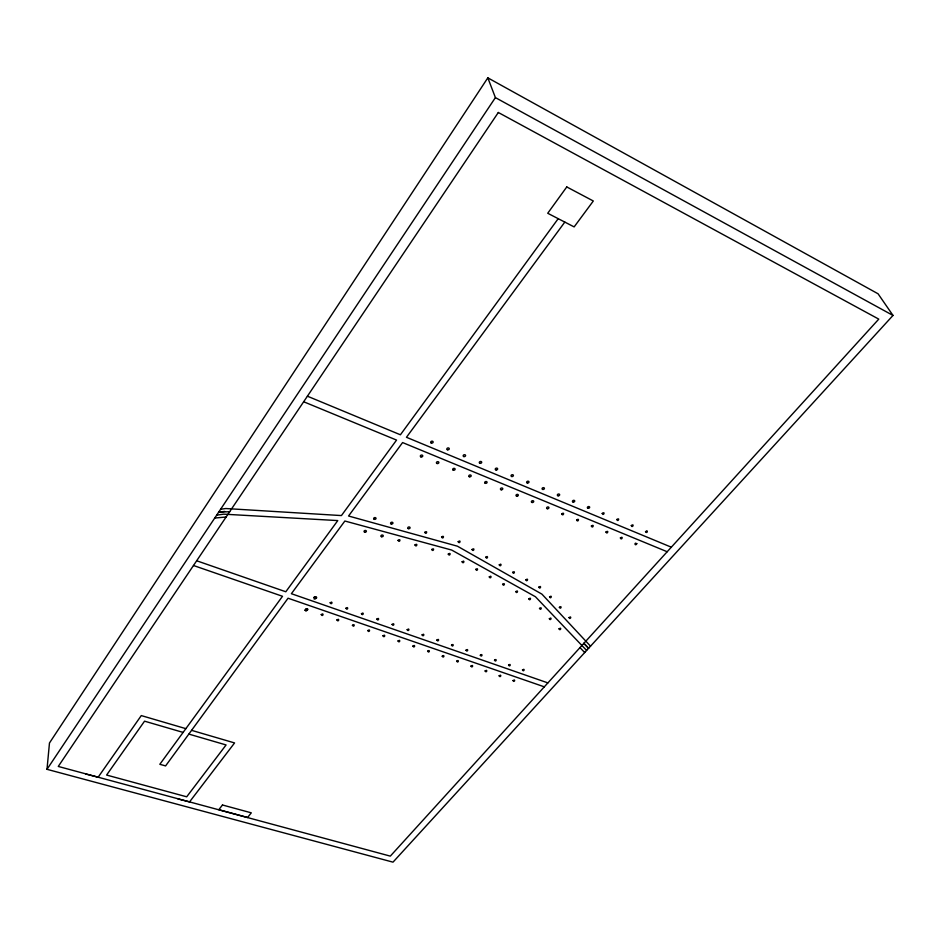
<?xml version="1.0" encoding="UTF-8"?>
<svg xmlns="http://www.w3.org/2000/svg" width="940" height="940" viewBox="0 0 940 940"><rect width="100%" height="100%" fill="white"/><g stroke="black" fill="none" stroke-linecap="round" stroke-linejoin="round"><path stroke-width="1.41" d="M47 769.32L49.468 743.011L487.825 77.844L878.077 293.797L893 315.44L393.002 862.156L47 769.32L495.404 97.607L487.825 77.844M314.665 597.593C318.495 597.652 312.985 600.801 314.148 597.84C314.818 595.466 318.731 597.781 315.44 598.31M313.784 597.429L314.877 596.747L315.993 597.288M558.207 218.679L400.416 434.785L307.415 396.198M193.487 565.504L282.505 596.289L159.824 764.302L165.593 765.912L288.063 598.216L544.307 686.834M564.811 222.087L406.456 437.288L671.325 547.197M306.875 610.178C310.235 609.202 304.619 607.463 306.064 609.99M214.743 518.034L226.117 517.012M218.703 512.1L229.677 511.724M216.682 515.144L223.626 514.157L337.777 520.584L285.807 591.765L196.672 560.769M218.597 512.265L224.613 511.419M220.618 509.245L225.812 508.528L341.431 515.578L396.551 440.085L303.667 401.756M306.276 608.662L307.145 609.39M85.81 774.031L98.136 777.216L141.282 715.587L185.862 728.653M177.907 798.906L189.551 801.902L234.577 742.929L191.689 730.368M183.112 732.413L144.548 721.168L106.608 775.053L186.696 796.803L226.082 744.95L188.928 734.116M547.891 682.898L291.388 593.704L344.863 521.019L451.682 550.053L535.436 596.736L586.619 650.445M667.189 551.745L402.59 442.564L348.552 516.013L457.404 546.187L541.922 594.139L590.532 646.168M495.404 97.607L893 315.44M579.98 647.613L584.715 652.536M583.916 643.289L588.628 648.259M583.822 643.383L588.522 648.365M636.803 543.673C634.958 547.08 633.795 541.511 636.803 543.673M645.522 531.735C647.672 534.519 648.236 528.597 645.522 531.735M304.971 610.119C306.64 613.232 308.144 607.581 304.971 610.119M321.233 614.56C322.878 617.639 324.394 612.046 321.233 614.56M330.163 602.787C331.785 605.9 333.348 600.237 330.163 602.787M336.908 619.954C338.518 623.009 340.069 617.451 336.908 619.954M345.885 608.274C347.483 611.364 349.069 605.748 345.885 608.274M352.43 625.3C354.004 628.32 355.567 622.809 352.43 625.3M361.442 613.702C363.016 616.769 364.614 611.2 361.442 613.702M367.775 630.576C369.326 633.584 370.912 628.108 367.775 630.576M376.846 619.084C378.373 622.116 380.007 616.593 376.846 619.084M398.043 540.371C399.582 543.696 401.392 537.68 398.043 540.371M382.968 635.816C384.484 638.789 386.105 633.36 382.968 635.816M392.086 624.407C393.59 627.415 395.235 621.928 392.086 624.407M414.963 544.953C416.467 548.267 418.312 542.286 414.963 544.953M398.008 640.986C399.5 643.935 401.133 638.554 398.008 640.986M424.762 532.357C426.267 535.706 428.147 529.655 424.762 532.357M407.161 629.671C408.642 632.655 410.31 627.215 407.161 629.671M431.73 549.501C433.199 552.779 435.067 546.857 431.73 549.501M412.895 646.109C414.352 649.047 416.021 643.689 412.895 646.109M441.589 536.987C443.057 540.312 444.961 534.308 441.589 536.987M422.084 634.888C423.541 637.861 425.244 632.432 422.084 634.888M448.262 554.095C449.696 557.361 451.599 551.463 448.262 554.095M427.63 651.185C429.063 654.076 430.731 648.788 427.63 651.185M458.18 541.675C459.613 544.977 461.552 539.019 458.18 541.675M436.877 640.046C438.287 642.972 440.002 637.625 436.877 640.046M462.092 561.791C463.514 565.011 465.418 559.183 462.092 561.791M442.223 656.202C443.621 659.081 445.313 653.829 442.223 656.202M472.045 549.501C473.443 552.755 475.405 546.857 472.045 549.501M451.494 645.145C452.892 648.059 454.631 642.749 451.494 645.145M475.757 569.393C477.144 572.577 479.071 566.808 475.757 569.393M456.664 661.173C458.038 664.028 459.754 658.811 456.664 661.173M485.733 557.22C487.108 560.44 489.082 554.612 485.733 557.22M465.981 650.21C467.345 653.089 469.095 647.813 465.981 650.21M489.27 576.89C490.621 580.039 492.56 574.328 489.27 576.89M470.964 666.096C472.303 668.916 474.042 663.746 470.964 666.096M499.257 564.834C500.609 568.03 502.583 562.249 499.257 564.834M480.316 655.215C481.656 658.07 483.43 652.842 480.316 655.215M502.606 584.292C503.934 587.406 505.885 581.754 502.606 584.292M485.111 670.972C486.438 673.769 488.189 668.634 485.111 670.972M512.617 572.366C513.933 575.515 515.931 569.805 512.617 572.366M494.511 660.174C495.815 663.005 497.613 657.812 494.511 660.174M515.766 591.613C517.071 594.691 519.033 589.098 515.766 591.613M525.801 579.804C527.093 582.929 529.103 577.266 525.801 579.804M499.128 675.801C500.421 678.574 502.195 673.475 499.128 675.801M508.564 665.073C509.844 667.882 511.654 662.735 508.564 665.073M528.785 598.839C530.054 601.894 532.04 596.348 528.785 598.839M538.832 587.148C540.101 590.238 542.121 584.621 538.832 587.148M561.744 513.863C562.99 517.223 565.21 511.16 561.744 513.863M513.005 680.572C514.274 683.321 516.072 678.269 513.005 680.572M539.513 608.415C540.77 611.423 542.756 605.948 539.513 608.415M522.476 669.938C523.733 672.723 525.566 667.611 522.476 669.938M549.559 596.865C550.805 599.908 552.826 594.374 549.559 596.865M576.643 519.973C577.853 523.298 580.097 517.294 576.643 519.973M549.348 618.708C550.582 621.669 552.567 616.264 549.348 618.708M559.37 607.299C560.593 610.307 562.625 604.843 559.37 607.299M559.03 628.837C560.24 631.75 562.226 626.416 559.03 628.837M591.378 526.024C592.564 529.326 594.832 523.369 591.378 526.024M569.041 617.58C570.239 620.541 572.26 615.148 569.041 617.58M602.211 513.428C603.386 516.765 605.701 510.737 602.211 513.428M605.959 532.016C607.123 535.283 609.402 529.373 605.959 532.016M616.828 519.514C617.968 522.828 620.306 516.847 616.828 519.514M620.388 537.938C621.516 541.17 623.819 535.318 620.388 537.938M631.292 525.542C632.409 528.821 634.759 522.899 631.292 525.542M498.318 112.483L58.268 766.441L390.312 856.129L878.771 319.13L498.318 112.483M566.773 186.942L547.726 213.263L574.14 226.904L593.316 200.996L566.773 186.942M222.475 804.993L218.785 809.704L247.572 817.483L251.309 812.841L222.475 804.993M501.231 489.787A1.199 0.893 -14.6 0 0 502.771 488.589A1.199 0.893 -14.6 0 0 500.844 488.283A1.199 0.893 -14.6 0 0 501.231 489.787M420.909 456.875A1.234 0.952 -11.4 0 0 422.765 455.947A1.234 0.952 -11.4 0 0 420.979 455.207A1.234 0.952 -11.4 0 0 420.909 456.875M532.158 502.489A1.187 0.881 -15.6 0 0 533.709 501.302A1.187 0.881 -15.6 0 0 531.793 500.997A1.187 0.881 -15.6 0 0 532.158 502.489M547.362 508.716A1.175 0.87 -16 0 0 548.913 507.553A1.175 0.87 -16 0 0 547.021 507.259A1.175 0.87 -16 0 0 547.362 508.716M469.33 476.745A1.21 0.917 -13.4 0 0 471.175 475.84A1.21 0.917 -13.4 0 0 469.448 475.123A1.21 0.917 -13.4 0 0 469.33 476.745M453.245 470.141A1.21 0.928 -12.8 0 0 455.101 469.236A1.21 0.928 -12.8 0 0 453.35 468.508A1.21 0.928 -12.8 0 0 453.245 470.141M516.777 496.167A1.187 0.881 -15.1 0 0 518.316 494.981A1.187 0.881 -15.1 0 0 516.401 494.687A1.187 0.881 -15.1 0 0 516.777 496.167M485.228 483.266A1.199 0.905 -14 0 0 487.073 482.373A1.199 0.905 -14 0 0 485.357 481.668A1.199 0.905 -14 0 0 485.228 483.266M436.983 463.479A1.222 0.94 -12.1 0 0 438.851 462.551A1.222 0.94 -12.1 0 0 437.077 461.822A1.222 0.94 -12.1 0 0 436.983 463.479M374.226 519.279A1.187 0.893 -8.9 0 0 376.024 518.398A1.187 0.893 -8.9 0 0 374.261 517.729A1.187 0.893 -8.9 0 0 374.226 519.279M391.157 523.933A1.187 0.881 -9.6 0 0 392.944 523.051A1.187 0.881 -9.6 0 0 391.193 522.381A1.187 0.881 -9.6 0 0 391.157 523.933M408.289 528.633A1.175 0.881 -10.3 0 0 410.075 527.775A1.175 0.881 -10.3 0 0 408.348 527.105A1.175 0.881 -10.3 0 0 408.289 528.633M511.83 476.533A1.21 0.905 -15.2 0 0 513.381 475.323A1.21 0.905 -15.2 0 0 511.442 475.017A1.21 0.905 -15.2 0 0 511.83 476.533M527.411 483.031A1.199 0.893 -15.7 0 0 528.973 481.821A1.199 0.893 -15.7 0 0 527.058 481.515A1.199 0.893 -15.7 0 0 527.411 483.031M542.838 489.458A1.199 0.893 -16.2 0 0 544.401 488.26A1.199 0.893 -16.2 0 0 542.486 487.954A1.199 0.893 -16.2 0 0 542.838 489.458M588.087 508.305A1.175 0.858 -17.5 0 0 589.65 507.142A1.175 0.858 -17.5 0 0 587.794 506.848A1.175 0.858 -17.5 0 0 588.087 508.305M447.393 449.743A1.234 0.952 -12.8 0 0 449.273 448.815A1.234 0.952 -12.8 0 0 447.499 448.075A1.234 0.952 -12.8 0 0 447.393 449.743M496.062 469.965A1.21 0.917 -14.7 0 0 497.624 468.743A1.21 0.917 -14.7 0 0 495.662 468.426A1.21 0.917 -14.7 0 0 496.062 469.965M573.165 502.089A1.187 0.87 -17.1 0 0 574.728 500.914A1.187 0.87 -17.1 0 0 572.86 500.621A1.187 0.87 -17.1 0 0 573.165 502.089M463.702 456.535A1.222 0.94 -13.5 0 0 465.582 455.606A1.222 0.94 -13.5 0 0 463.82 454.878A1.222 0.94 -13.5 0 0 463.702 456.535M431.26 443.022A1.234 0.964 -12.1 0 0 433.14 442.082A1.234 0.964 -12.1 0 0 431.343 441.33A1.234 0.964 -12.1 0 0 431.26 443.022M558.09 495.803A1.187 0.881 -16.7 0 0 559.641 494.616A1.187 0.881 -16.7 0 0 557.749 494.322A1.187 0.881 -16.7 0 0 558.09 495.803M479.835 463.255A1.222 0.928 -14.1 0 0 481.703 462.339A1.222 0.928 -14.1 0 0 479.964 461.611A1.222 0.928 -14.1 0 0 479.835 463.255M364.614 532.134A1.187 0.881 -8.4 0 0 366.389 531.264A1.187 0.881 -8.4 0 0 364.638 530.606A1.187 0.881 -8.4 0 0 364.614 532.134M381.476 536.693A1.175 0.87 -9.1 0 0 383.25 535.835A1.175 0.87 -9.1 0 0 381.511 535.177A1.175 0.87 -9.1 0 0 381.476 536.693"/></g></svg>
